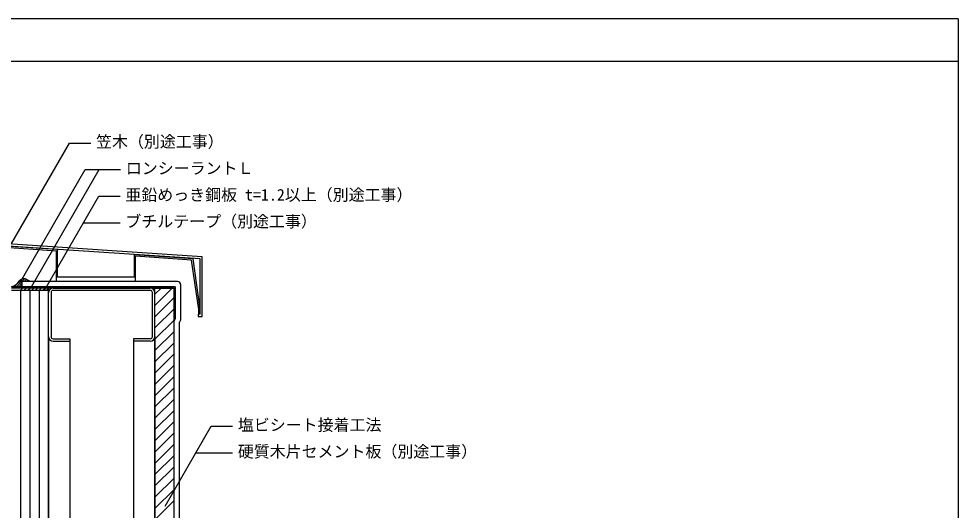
# Model space of a CAD drawing. Units: millimetres, scale not verified. Extents: x -665 to 665, y -465 to 450.
# Drawn here: x -218 to 665, y -12 to 450 of the extents above; entities that cross this region are included whole.
import ezdxf
from ezdxf.enums import TextEntityAlignment as Align

# ---------------------------------------------------------------- set-up
doc = ezdxf.new("R2010")
doc.units = ezdxf.units.MM
doc.header["$LTSCALE"] = 5
for name, color, linetype in [('0-2_線色２（白）', 7, 'Continuous'), ('0-3_線色３（緑）', 3, 'Continuous'), ('0-4_線色４（黄）', 2, 'Continuous'), ('0-5_金属', 7, 'Continuous'), ('0-6_鋼板・アングル', 2, 'Continuous'), ('0-8_笠木他', 4, 'Continuous'), ('0-A_文字', 7, 'Continuous'), ('0-D_断熱・ハッチ', 4, 'Continuous'), ('F-0', 134, 'Continuous')]:
    doc.layers.add(name, color=color, linetype=linetype)
doc.styles.add('ＭＳ ゴシック', font='')
doc.styles.get('ＭＳ ゴシック').set_extended_font_data('MS Gothic')

msp = doc.modelspace()

# ---------------------------------------------------------------- linework, layer by layer
at = {"layer": '0-2_線色２（白）'}
for p, q in [((-225.465, 194.867), (-190.465, 194.867)), ((-190.465, -368.432), (-190.465, 196.867)), ((-90.465, -107.433), (-90.465, 196.867)), ((-90.465, 196.867), (-72.465, 196.867)), ((-72.465, -201.933), (-72.465, 196.867)), ((-71.265, 168.067), (-72.465, 165.988))]:
    msp.add_line(p, q, dxfattribs=at)
at = {"layer": '0-3_線色３（緑）'}
msp.add_line((-165.465, 198.067), (-215.465, 198.067), dxfattribs=at)
at = {"layer": '0-4_線色４（黄）'}
for p, q in [((-215.465, 203.067), (-215.465, 198.067)), ((-69.265, 203.067), (-215.465, 203.067)), ((-66.265, 200.067), (-66.265, 166.727)), ((-66.265, 166.727), (-67.465, 164.649)), ((-67.465, -146.682), (-67.465, 164.649))]:
    msp.add_line(p, q, dxfattribs=at)
for centre, radius, start, end in [((-229.238, 211.73), 14.175, 285.43791, 324.80012), ((-213.57, 200.677), 5, 56.56645, 144.80012), ((-204.813, 213.94), 10.892, 236.56645, 266.57134), ((-69.265, 200.067), 3, 0, 90)]:
    msp.add_arc(centre, radius, start, end, dxfattribs=at)
at = {"layer": '0-5_金属'}
for p, q in [((-186.165, 196.867), (-94.765, 196.867)), ((-94.765, 194.567), (-186.165, 194.567)), ((-190.465, 151.167), (-190.465, 192.567)), ((-188.165, 192.567), (-188.165, 151.167)), ((-92.765, 151.167), (-92.765, 192.567)), ((-90.465, 151.167), (-90.465, 192.567)), ((-190.465, 151.167), (-190.465, -107.433)), ((-90.465, 151.167), (-90.465, -107.433)), ((-186.165, 149.167), (-170.465, 149.167)), ((-186.165, 146.867), (-170.465, 146.867)), ((-170.465, 149.167), (-170.465, 146.867)), ((-170.465, 146.867), (-170.465, -103.133)), ((-94.765, 149.167), (-110.465, 149.167)), ((-110.465, 149.167), (-110.465, 146.867)), ((-94.765, 146.867), (-110.465, 146.867)), ((-110.465, 146.867), (-110.465, -103.133))]:
    msp.add_line(p, q, dxfattribs=at)
for centre, radius, start, end in [((-186.165, 192.567), 4.3, 90, 180), ((-186.165, 192.567), 2, 90, 180), ((-94.765, 192.567), 4.3, 0, 90), ((-94.765, 192.567), 2, 0, 90), ((-186.165, 151.167), 4.3, 180, 270), ((-186.165, 151.167), 2, 180, 270), ((-94.765, 151.167), 4.3, 270, 0), ((-94.765, 151.167), 2, 270, 0)]:
    msp.add_arc(centre, radius, start, end, dxfattribs=at)
at = {"layer": '0-6_鋼板・アングル'}
for p, q in [((-71.265, 198.067), (-225.465, 198.067)), ((-72.465, 196.867), (-225.465, 196.867)), ((-72.465, 196.867), (-72.465, 168.067)), ((-71.265, 198.067), (-71.265, 168.067)), ((-71.265, 168.067), (-72.465, 168.067))]:
    msp.add_line(p, q, dxfattribs=at)
at = {"layer": '0-8_笠木他'}
for p, q in [((-45.865, 226.09), (-245.865, 239.424)), ((-47.865, 224.219), (-243.865, 237.286)), ((-182.161, 232.972), (-237.347, 236.651)), ((-182.953, 231.622), (-235.998, 235.158)), ((-182.151, 207.067), (-182.161, 232.972)), ((-109.579, 207.067), (-109.567, 228.132)), ((-54.625, 224.47), (-109.567, 228.132)), ((-108.772, 203.067), (-108.776, 226.676)), ((-55.894, 223.151), (-108.776, 226.676)), ((-49.265, 176.629), (-55.894, 223.151)), ((-47.865, 177.116), (-54.625, 224.47)), ((-47.865, 172.3), (-47.865, 224.219)), ((-109.579, 207.067), (-182.151, 207.067)), ((-49.846, 172.3), (-49.845, 170.257)), ((-47.865, 172.3), (-49.846, 172.3)), ((-49.265, 172.31), (-49.265, 176.629))]:
    msp.add_line(p, q, dxfattribs=at)
for points in [[(-108.772, 203.067), (-182.957, 203.067), (-182.953, 231.622)], [(-49.845, 170.257), (-45.865, 170.257), (-45.865, 226.09)]]:
    msp.add_lwpolyline(points, dxfattribs=at)
at = {"layer": '0-A_文字'}
for p, q in [((-225.735, 238.082), (-170.804, 333.225)), ((-170.804, 333.225), (-150.804, 333.225)), ((-217.007, 202.855), (-156.172, 308.225)), ((-206.401, 198.067), (-142.801, 308.225)), ((-156.172, 308.225), (-122.801, 308.225)), ((-193.715, 195.758), (-143.215, 283.225)), ((-143.215, 283.225), (-123.215, 283.225)), ((-157.649, 258.225), (-123.215, 258.225)), ((-80.755, -8.114), (-37.465, 66.867)), ((-37.465, 66.867), (-17.465, 66.867)), ((-51.898, 41.867), (-17.465, 41.867))]:
    msp.add_line(p, q, dxfattribs=at)
at = {"layer": '0-D_断熱・ハッチ'}
for p, q in [((-222.678, 198.067), (-215.424, 205.32)), ((-220.557, 198.067), (-212.981, 205.642)), ((-213.435, 203.067), (-211.346, 205.156)), ((-211.314, 203.067), (-210.013, 204.368)), ((-209.193, 203.067), (-208.551, 203.709)), ((-207.071, 203.067), (-206.891, 203.247)), ((-218.435, 198.067), (-215.465, 201.037)), ((-216.957, 194.867), (-214.957, 196.867)), ((-216.715, 194.867), (-216.715, -368.432)), ((-216.314, 198.067), (-215.465, 198.916)), ((-213.421, 194.867), (-211.421, 196.867)), ((-209.886, 194.867), (-207.886, 196.867)), ((-207.965, 194.867), (-207.965, -368.432)), ((-206.35, 194.867), (-204.35, 196.867)), ((-202.815, 194.867), (-200.815, 196.867)), ((-199.279, 194.867), (-197.279, 196.867)), ((-199.215, 194.867), (-199.215, -368.432)), ((-195.744, 194.867), (-193.744, 196.867)), ((-192.208, 194.867), (-190.465, 196.61)), ((-90.465, 180.515), (-74.113, 196.867)), ((-90.465, 191.121), (-84.719, 196.867)), ((-90.465, 169.908), (-72.465, 187.908)), ((-90.465, 159.301), (-72.465, 177.301)), ((-90.465, 148.695), (-72.465, 166.695)), ((-90.465, 138.088), (-72.465, 156.088)), ((-90.465, 127.482), (-72.465, 145.482)), ((-90.465, 116.875), (-72.465, 134.875)), ((-90.465, 106.268), (-72.465, 124.268)), ((-90.465, 95.662), (-72.465, 113.662)), ((-90.465, 85.055), (-72.465, 103.055)), ((-90.465, 74.449), (-72.465, 92.449)), ((-90.465, 63.842), (-72.465, 81.842)), ((-90.465, 53.235), (-72.465, 71.235)), ((-90.465, 42.629), (-72.465, 60.629)), ((-90.465, 32.022), (-72.465, 50.022)), ((-90.465, 21.416), (-72.465, 39.416)), ((-90.465, 10.809), (-72.465, 28.809)), ((-90.465, 0.202), (-72.465, 18.202)), ((-90.465, -10.404), (-72.465, 7.596)), ((-90.465, -21.011), (-72.465, -3.011))]:
    msp.add_line(p, q, dxfattribs=at)
at = {"layer": 'F-0'}
for q in [(-665, 450), (665, -465)]:
    msp.add_line((665, 450), q, dxfattribs=at)
at = {"layer": 'F-0', "color": 6}
msp.add_line((665, 410), (-665, 410), dxfattribs=at)

# ---------------------------------------------------------------- texts
at = {"layer": '0-A_文字', "style": 'ＭＳ ゴシック'}
for s, p in [('笠木（別途工事）', (-145.804, 325.725)), ('ロンシーラントＬ', (-117.801, 300.725)), ('亜鉛めっき鋼板 t=1.2以上（別途工事）', (-118.215, 275.725)), ('ブチルテープ（別途工事）', (-118.215, 250.725)), ('塩ビシート接着工法', (-12.465, 59.367)), ('硬質木片セメント板（別途工事）', (-12.465, 34.367))]:
    msp.add_text(s, height=11, dxfattribs=at).set_placement(p, align=Align.BOTTOM_LEFT)

doc.saveas('drawing.dxf')
